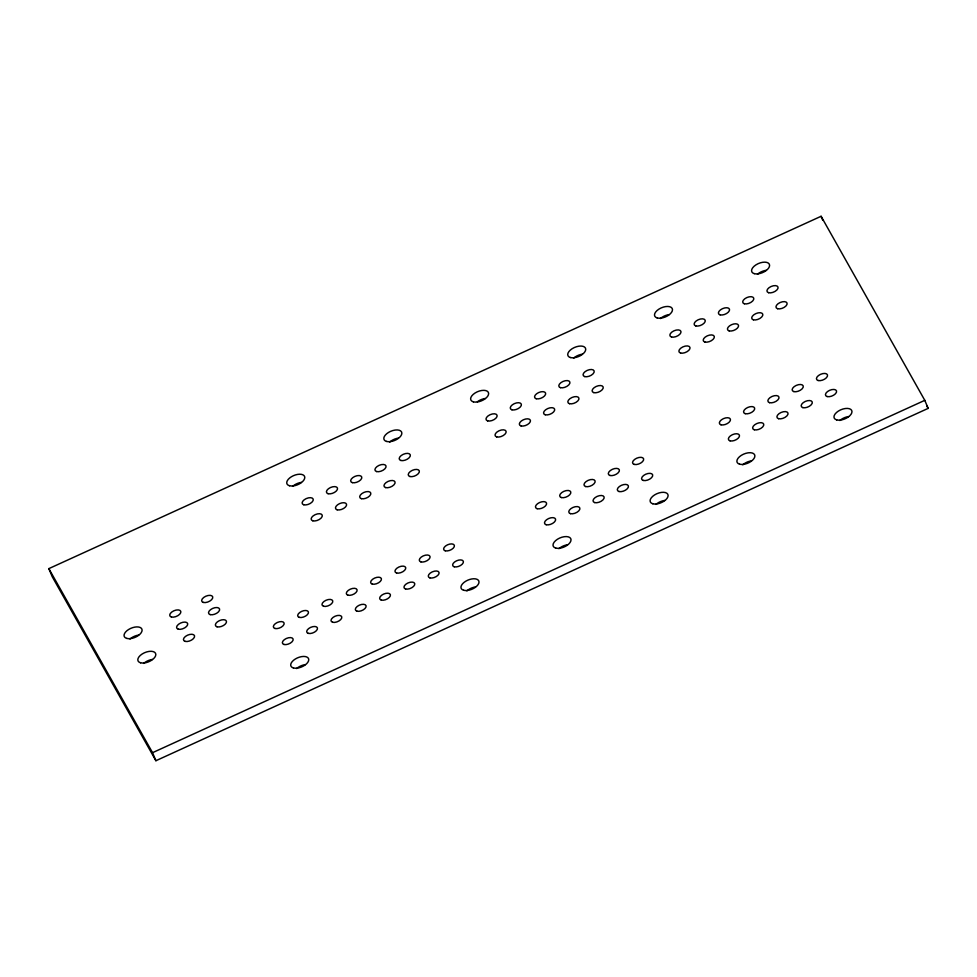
<?xml version="1.0" encoding="UTF-8"?>
<svg xmlns="http://www.w3.org/2000/svg" width="977" height="977" viewBox="0 0 977 977"><rect width="100%" height="100%" fill="white"/><g stroke="black" fill="none" stroke-linecap="round" stroke-linejoin="round"><path stroke-width="1.47" d="M48.85 568.626L821.095 216.283L924.792 400.338L928.15 408.374L155.905 760.717L52.208 576.662L48.85 568.626L152.546 752.681L155.905 760.717M152.546 752.681L924.792 400.338M926.66 405.724L928.15 408.374M821.095 216.283L822.781 220.301M839.854 420.513A9.55 4.983 -22.7 0 1 848.537 416.556M143.692 663.407A9.55 4.983 -22.7 0 1 152.375 659.438M129.965 639.031A9.55 4.983 -22.7 0 1 138.649 635.074M292.648 486.351A9.55 4.983 -22.7 0 1 301.331 482.394M389.725 442.056A9.55 4.983 -22.7 0 1 398.408 438.099M660.391 318.563A9.55 4.983 -22.7 0 1 669.062 314.606M757.468 274.268A9.55 4.983 -22.7 0 1 766.151 270.311M477.374 401.755A9.55 4.983 -22.7 0 1 485.203 398.494M573.597 358.168A9.55 4.983 -22.7 0 1 582.28 354.199M558.905 548.695A9.55 4.983 -22.7 0 1 567.588 544.739M655.982 504.401A9.55 4.983 -22.7 0 1 664.665 500.444M742.776 464.808A9.55 4.983 -22.7 0 1 751.46 460.851M466.872 590.89A9.562 4.983 -22.7 0 1 475.555 586.921M296.605 668.573A9.562 4.983 -22.7 0 1 305.3 664.604M836.678 419.89A9.55 4.983 -22.7 0 0 851.712 413.027A9.55 4.983 -22.7 0 0 840.513 409.925A9.55 4.983 -22.7 0 0 836.678 419.89M744.364 303.774A5.911 3.078 -22.7 0 0 753.658 299.536A5.911 3.078 -22.7 0 0 746.733 297.619A5.911 3.078 -22.7 0 0 744.364 303.774M312.835 520.814A5.911 3.078 -22.7 0 0 322.141 516.564A5.911 3.078 -22.7 0 0 315.205 514.647A5.911 3.078 -22.7 0 0 312.835 520.814M299.304 617.379A5.74 2.992 -22.7 0 0 308.329 613.263A5.74 2.992 -22.7 0 0 301.6 611.394A5.74 2.992 -22.7 0 0 299.304 617.379M171.402 617A5.911 3.078 -22.7 0 0 180.696 612.762A5.911 3.078 -22.7 0 0 173.772 610.833A5.911 3.078 -22.7 0 0 171.402 617M140.517 662.772A9.55 4.983 -22.7 0 0 155.551 655.921A9.55 4.983 -22.7 0 0 144.352 652.807A9.55 4.983 -22.7 0 0 140.517 662.772M126.778 638.408A9.55 4.983 -22.7 0 0 141.824 631.545A9.55 4.983 -22.7 0 0 130.613 628.431A9.55 4.983 -22.7 0 0 126.778 638.408M289.461 485.728A9.55 4.983 -22.7 0 0 304.506 478.864A9.55 4.983 -22.7 0 0 293.295 475.75A9.55 4.983 -22.7 0 0 289.461 485.728M386.55 441.433A9.55 4.983 -22.7 0 0 401.584 434.57A9.55 4.983 -22.7 0 0 390.385 431.455A9.55 4.983 -22.7 0 0 386.55 441.433M657.203 317.94A9.55 4.983 -22.7 0 0 672.237 311.077A9.55 4.983 -22.7 0 0 661.038 307.975A9.55 4.983 -22.7 0 0 657.203 317.94M754.281 273.645A9.55 4.983 -22.7 0 0 769.326 266.782A9.55 4.983 -22.7 0 0 758.115 263.68A9.55 4.983 -22.7 0 0 754.281 273.645M473.332 401.828A9.55 4.983 -22.7 0 0 488.366 394.977A9.55 4.983 -22.7 0 0 477.167 391.862A9.55 4.983 -22.7 0 0 473.332 401.828M570.421 357.533A9.55 4.983 -22.7 0 0 585.455 350.682A9.55 4.983 -22.7 0 0 574.256 347.568A9.55 4.983 -22.7 0 0 570.421 357.533M555.718 548.073A9.55 4.983 -22.7 0 0 570.763 541.209A9.55 4.983 -22.7 0 0 559.552 538.107A9.55 4.983 -22.7 0 0 555.718 548.073M652.807 503.778A9.55 4.983 -22.7 0 0 667.841 496.914A9.55 4.983 -22.7 0 0 656.642 493.812A9.55 4.983 -22.7 0 0 652.807 503.778M739.589 464.185A9.55 4.983 -22.7 0 0 754.623 457.321A9.55 4.983 -22.7 0 0 743.424 454.22A9.55 4.983 -22.7 0 0 739.589 464.185M463.684 590.267A9.562 4.983 -22.7 0 0 478.73 583.403A9.562 4.983 -22.7 0 0 467.519 580.289A9.562 4.983 -22.7 0 0 463.684 590.267M293.43 667.95A9.562 4.983 -22.7 0 0 308.476 661.087A9.562 4.983 -22.7 0 0 297.264 657.973A9.562 4.983 -22.7 0 0 293.43 667.95M185.129 641.376A5.911 3.078 -22.7 0 0 194.435 637.126A5.911 3.078 -22.7 0 0 187.499 635.209A5.911 3.078 -22.7 0 0 185.129 641.376M178.266 629.188A5.911 3.078 -22.7 0 0 187.56 624.95A5.911 3.078 -22.7 0 0 180.635 623.021A5.911 3.078 -22.7 0 0 178.266 629.188M203.326 602.43A5.911 3.078 -22.7 0 0 212.62 598.193A5.911 3.078 -22.7 0 0 205.695 596.275A5.911 3.078 -22.7 0 0 203.326 602.43M210.189 614.618A5.911 3.078 -22.7 0 0 219.483 610.381A5.911 3.078 -22.7 0 0 212.559 608.463A5.911 3.078 -22.7 0 0 210.189 614.618M217.053 626.807A5.911 3.078 -22.7 0 0 226.346 622.569A5.911 3.078 -22.7 0 0 219.422 620.639A5.911 3.078 -22.7 0 0 217.053 626.807M400.888 460.485A5.911 3.078 -22.7 0 0 410.193 456.247A5.911 3.078 -22.7 0 0 403.257 454.317A5.911 3.078 -22.7 0 0 400.888 460.485M376.621 471.561A5.911 3.078 -22.7 0 0 385.915 467.324A5.911 3.078 -22.7 0 0 378.991 465.394A5.911 3.078 -22.7 0 0 376.621 471.561M352.355 482.638A5.911 3.078 -22.7 0 0 361.649 478.388A5.911 3.078 -22.7 0 0 354.724 476.471A5.911 3.078 -22.7 0 0 352.355 482.638M328.077 493.703A5.911 3.078 -22.7 0 0 337.383 489.465A5.911 3.078 -22.7 0 0 330.446 487.547A5.911 3.078 -22.7 0 0 328.077 493.703M303.81 504.779A5.911 3.078 -22.7 0 0 313.104 500.542A5.911 3.078 -22.7 0 0 306.18 498.612A5.911 3.078 -22.7 0 0 303.81 504.779M337.15 509.811A5.911 3.078 -22.7 0 0 346.444 505.561A5.911 3.078 -22.7 0 0 339.52 503.643A5.911 3.078 -22.7 0 0 337.15 509.811M361.38 498.661A5.911 3.078 -22.7 0 0 370.674 494.423A5.911 3.078 -22.7 0 0 363.749 492.493A5.911 3.078 -22.7 0 0 361.38 498.661M385.646 487.584A5.911 3.078 -22.7 0 0 394.952 483.346A5.911 3.078 -22.7 0 0 388.016 481.429A5.911 3.078 -22.7 0 0 385.646 487.584M409.925 476.52A5.911 3.078 -22.7 0 0 419.218 472.27A5.911 3.078 -22.7 0 0 412.294 470.352A5.911 3.078 -22.7 0 0 409.925 476.52M768.63 292.709A5.911 3.078 -22.7 0 0 777.924 288.459A5.911 3.078 -22.7 0 0 771 286.542A5.911 3.078 -22.7 0 0 768.63 292.709M720.086 314.85A5.911 3.078 -22.7 0 0 729.392 310.613A5.911 3.078 -22.7 0 0 722.455 308.683A5.911 3.078 -22.7 0 0 720.086 314.85M695.819 325.927A5.911 3.078 -22.7 0 0 705.113 321.677A5.911 3.078 -22.7 0 0 698.189 319.76A5.911 3.078 -22.7 0 0 695.819 325.927M671.541 337.004A5.911 3.078 -22.7 0 0 680.847 332.754A5.911 3.078 -22.7 0 0 673.922 330.837A5.911 3.078 -22.7 0 0 671.541 337.004M680.578 353.027A5.911 3.078 -22.7 0 0 689.872 348.789A5.911 3.078 -22.7 0 0 682.947 346.859A5.911 3.078 -22.7 0 0 680.578 353.027M704.893 342.023A5.911 3.078 -22.7 0 0 714.187 337.786A5.911 3.078 -22.7 0 0 707.263 335.856A5.911 3.078 -22.7 0 0 704.893 342.023M729.123 330.885A5.911 3.078 -22.7 0 0 738.417 326.636A5.911 3.078 -22.7 0 0 731.492 324.718A5.911 3.078 -22.7 0 0 729.123 330.885M753.389 319.809A5.911 3.078 -22.7 0 0 762.683 315.559A5.911 3.078 -22.7 0 0 755.758 313.641A5.911 3.078 -22.7 0 0 753.389 319.809M777.655 308.732A5.911 3.078 -22.7 0 0 786.961 304.494A5.911 3.078 -22.7 0 0 780.025 302.565A5.911 3.078 -22.7 0 0 777.655 308.732M584.759 376.597A5.911 3.078 -22.7 0 0 594.053 372.359A5.911 3.078 -22.7 0 0 587.128 370.43A5.911 3.078 -22.7 0 0 584.759 376.597M560.493 387.674A5.911 3.078 -22.7 0 0 569.786 383.424A5.911 3.078 -22.7 0 0 562.862 381.506A5.911 3.078 -22.7 0 0 560.493 387.674M536.214 398.738A5.911 3.078 -22.7 0 0 545.52 394.5A5.911 3.078 -22.7 0 0 538.596 392.583A5.911 3.078 -22.7 0 0 536.214 398.738M511.948 409.815A5.911 3.078 -22.7 0 0 521.242 405.577A5.911 3.078 -22.7 0 0 514.317 403.648A5.911 3.078 -22.7 0 0 511.948 409.815M487.682 420.892A5.911 3.078 -22.7 0 0 496.975 416.654A5.911 3.078 -22.7 0 0 490.051 414.724A5.911 3.078 -22.7 0 0 487.682 420.892M496.707 436.914A5.911 3.078 -22.7 0 0 506.001 432.677A5.911 3.078 -22.7 0 0 499.076 430.759A5.911 3.078 -22.7 0 0 496.707 436.914M521.022 425.923A5.911 3.078 -22.7 0 0 530.316 421.673A5.911 3.078 -22.7 0 0 523.391 419.756A5.911 3.078 -22.7 0 0 521.022 425.923M545.251 414.773A5.911 3.078 -22.7 0 0 554.545 410.523A5.911 3.078 -22.7 0 0 547.621 408.606A5.911 3.078 -22.7 0 0 545.251 414.773M569.518 403.696A5.911 3.078 -22.7 0 0 578.811 399.459A5.911 3.078 -22.7 0 0 571.887 397.529A5.911 3.078 -22.7 0 0 569.518 403.696M593.784 392.62A5.911 3.078 -22.7 0 0 603.09 388.382A5.911 3.078 -22.7 0 0 596.165 386.465A5.911 3.078 -22.7 0 0 593.784 392.62M643.257 480.44A5.911 3.078 -22.7 0 0 652.563 476.202A5.911 3.078 -22.7 0 0 645.638 474.272A5.911 3.078 -22.7 0 0 643.257 480.44M618.991 491.516A5.911 3.078 -22.7 0 0 628.296 487.267A5.911 3.078 -22.7 0 0 621.36 485.349A5.911 3.078 -22.7 0 0 618.991 491.516M594.724 502.593A5.911 3.078 -22.7 0 0 604.018 498.343A5.911 3.078 -22.7 0 0 597.094 496.426A5.911 3.078 -22.7 0 0 594.724 502.593M570.446 513.658A5.911 3.078 -22.7 0 0 579.752 509.42A5.911 3.078 -22.7 0 0 572.827 507.503A5.911 3.078 -22.7 0 0 570.446 513.658M546.18 524.734A5.911 3.078 -22.7 0 0 555.473 520.497A5.911 3.078 -22.7 0 0 548.549 518.567A5.911 3.078 -22.7 0 0 546.18 524.734M537.155 508.712A5.911 3.078 -22.7 0 0 546.448 504.462A5.911 3.078 -22.7 0 0 539.524 502.544A5.911 3.078 -22.7 0 0 537.155 508.712M561.384 497.562A5.911 3.078 -22.7 0 0 570.678 493.324A5.911 3.078 -22.7 0 0 563.753 491.394A5.911 3.078 -22.7 0 0 561.384 497.562M585.687 486.558A5.911 3.078 -22.7 0 0 594.993 482.32A5.911 3.078 -22.7 0 0 588.069 480.391A5.911 3.078 -22.7 0 0 585.687 486.558M609.966 475.481A5.911 3.078 -22.7 0 0 619.259 471.244A5.911 3.078 -22.7 0 0 612.335 469.326A5.911 3.078 -22.7 0 0 609.966 475.481M634.232 464.417A5.911 3.078 -22.7 0 0 643.525 460.167A5.911 3.078 -22.7 0 0 636.601 458.25A5.911 3.078 -22.7 0 0 634.232 464.417M827.128 396.552A5.911 3.078 -22.7 0 0 836.434 392.302A5.911 3.078 -22.7 0 0 829.497 390.385A5.911 3.078 -22.7 0 0 827.128 396.552M802.862 407.629A5.911 3.078 -22.7 0 0 812.156 403.379A5.911 3.078 -22.7 0 0 805.231 401.462A5.911 3.078 -22.7 0 0 802.862 407.629M778.596 418.693A5.911 3.078 -22.7 0 0 787.889 414.456A5.911 3.078 -22.7 0 0 780.965 412.526A5.911 3.078 -22.7 0 0 778.596 418.693M754.317 429.77A5.911 3.078 -22.7 0 0 763.623 425.532A5.911 3.078 -22.7 0 0 756.687 423.603A5.911 3.078 -22.7 0 0 754.317 429.77M730.051 440.847A5.911 3.078 -22.7 0 0 739.345 436.597A5.911 3.078 -22.7 0 0 732.42 434.68A5.911 3.078 -22.7 0 0 730.051 440.847M721.014 424.812A5.911 3.078 -22.7 0 0 730.32 420.574A5.911 3.078 -22.7 0 0 723.395 418.657A5.911 3.078 -22.7 0 0 721.014 424.812M745.243 413.674A5.911 3.078 -22.7 0 0 754.549 409.424A5.911 3.078 -22.7 0 0 747.625 407.507A5.911 3.078 -22.7 0 0 745.243 413.674M769.558 402.671A5.911 3.078 -22.7 0 0 778.864 398.421A5.911 3.078 -22.7 0 0 771.928 396.503A5.911 3.078 -22.7 0 0 769.558 402.671M793.837 391.594A5.911 3.078 -22.7 0 0 803.131 387.356A5.911 3.078 -22.7 0 0 796.206 385.427A5.911 3.078 -22.7 0 0 793.837 391.594M818.103 380.517A5.911 3.078 -22.7 0 0 827.397 376.279A5.911 3.078 -22.7 0 0 820.472 374.362A5.911 3.078 -22.7 0 0 818.103 380.517M283.989 644.478A5.74 2.992 -22.7 0 0 293.015 640.35A5.74 2.992 -22.7 0 0 286.285 638.494A5.74 2.992 -22.7 0 0 283.989 644.478M308.305 633.377A5.74 2.992 -22.7 0 0 317.342 629.261A5.74 2.992 -22.7 0 0 310.613 627.393A5.74 2.992 -22.7 0 0 308.305 633.377M332.632 622.276A5.74 2.992 -22.7 0 0 341.657 618.16A5.74 2.992 -22.7 0 0 334.928 616.292A5.74 2.992 -22.7 0 0 332.632 622.276M356.959 611.187A5.74 2.992 -22.7 0 0 365.984 607.059A5.74 2.992 -22.7 0 0 359.255 605.203A5.74 2.992 -22.7 0 0 356.959 611.187M381.274 600.086A5.74 2.992 -22.7 0 0 390.299 595.97A5.74 2.992 -22.7 0 0 383.582 594.101A5.74 2.992 -22.7 0 0 381.274 600.086M405.602 588.984A5.74 2.992 -22.7 0 0 414.627 584.869A5.74 2.992 -22.7 0 0 407.897 583A5.74 2.992 -22.7 0 0 405.602 588.984M429.929 577.895A5.74 2.992 -22.7 0 0 438.954 573.768A5.74 2.992 -22.7 0 0 432.225 571.899A5.74 2.992 -22.7 0 0 429.929 577.895M454.244 566.794A5.74 2.992 -22.7 0 0 463.269 562.679A5.74 2.992 -22.7 0 0 456.552 560.81A5.74 2.992 -22.7 0 0 454.244 566.794M274.977 628.48A5.74 2.992 -22.7 0 0 284.002 624.364A5.74 2.992 -22.7 0 0 277.273 622.496A5.74 2.992 -22.7 0 0 274.977 628.48M323.619 606.29A5.74 2.992 -22.7 0 0 332.644 602.174A5.74 2.992 -22.7 0 0 325.927 600.305A5.74 2.992 -22.7 0 0 323.619 606.29M347.946 595.188A5.74 2.992 -22.7 0 0 356.971 591.073A5.74 2.992 -22.7 0 0 350.242 589.204A5.74 2.992 -22.7 0 0 347.946 595.188M372.261 584.087A5.74 2.992 -22.7 0 0 381.299 579.972A5.74 2.992 -22.7 0 0 374.57 578.103A5.74 2.992 -22.7 0 0 372.261 584.087M396.589 572.998A5.74 2.992 -22.7 0 0 405.614 568.87A5.74 2.992 -22.7 0 0 398.897 567.014A5.74 2.992 -22.7 0 0 396.589 572.998M420.916 561.897A5.74 2.992 -22.7 0 0 429.941 557.782A5.74 2.992 -22.7 0 0 423.212 555.913A5.74 2.992 -22.7 0 0 420.916 561.897M445.231 550.796A5.74 2.992 -22.7 0 0 454.268 546.68A5.74 2.992 -22.7 0 0 447.539 544.812A5.74 2.992 -22.7 0 0 445.231 550.796"/></g></svg>
